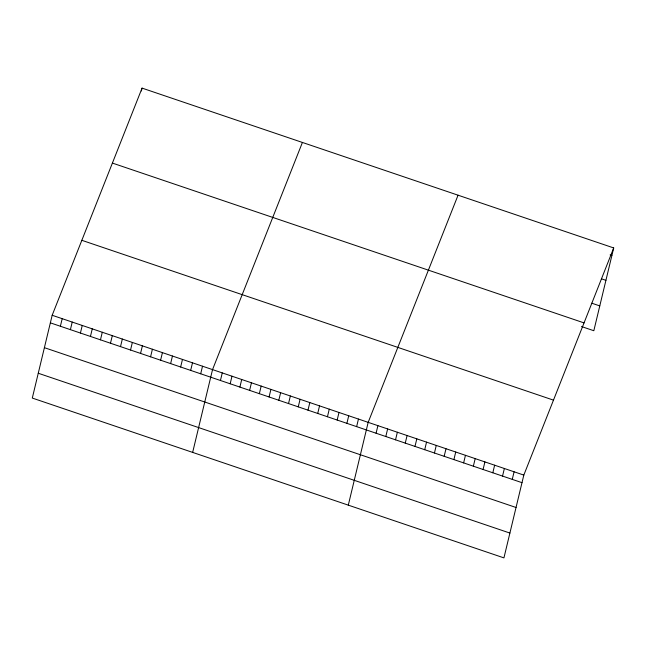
<?xml version="1.0" encoding="UTF-8"?>
<svg xmlns="http://www.w3.org/2000/svg" width="646" height="646" viewBox="0 0 646 646"><rect width="100%" height="100%" fill="white"/><g stroke="black" fill="none" stroke-linecap="round" stroke-linejoin="round"><path stroke-width="0.97" d="M52.173 315.272L32.3 398.065L503.937 557.886L523.817 475.093L613.7 247.935L142.063 88.114L52.173 315.272L523.817 475.093M60.377 326.246L62.202 318.672M70.406 329.646L72.223 322.071M80.427 333.037L82.244 325.463M141.377 90.957L142.063 88.114M90.448 336.437L92.265 328.862M100.469 339.828L102.286 332.254M110.49 343.228L112.307 335.654M120.511 346.627L122.336 339.045M130.54 350.019L132.357 342.445M140.562 353.419L142.378 345.844M150.583 356.81L152.399 349.236M160.604 360.21L162.421 352.635M170.625 363.609L172.442 356.027M180.646 367.001L182.471 359.426M190.667 370.4L192.492 362.818M200.696 373.792L202.513 366.217M192.653 452.41L212.534 369.617L302.417 142.451M220.439 380.486L222.264 372.912M230.17 383.781L231.987 376.206M239.9 387.075L241.717 379.501M249.622 390.378L251.447 382.795M259.353 393.672L261.17 386.098M269.083 396.967L270.9 389.393M278.806 400.262L280.63 392.687M288.536 403.564L290.353 395.982M298.266 406.859L300.083 399.285M307.989 410.153L309.814 402.579M317.719 413.448L319.536 405.874M327.449 416.743L329.266 409.168M337.172 420.045L338.988 412.463M346.902 423.34L348.719 415.766M356.632 426.635L358.449 419.06M348.299 505.148L368.172 422.355L458.062 195.189M376.085 433.224L377.902 425.649M385.807 436.526L387.632 428.944M395.538 439.821L397.355 432.247M405.268 443.116L407.085 435.541M414.99 446.41L416.815 438.836M424.721 449.705L426.538 442.13M434.451 453.007L436.268 445.425M444.173 456.302L445.998 448.728M453.904 459.597L455.721 452.022M463.634 462.891L465.451 455.317M473.357 466.186L475.181 458.612M483.087 469.489L484.904 461.914M492.817 472.783L494.634 465.209M502.54 476.078L504.365 468.503M512.27 479.372L514.087 471.798M613.7 247.935L593.827 330.728L581.44 326.529M610.115 254.912L611.883 255.509M601.499 278.83L605.924 280.332M591.825 303.208L599.779 305.905M112.396 163.075L584.041 322.895M81.84 240.312L553.477 400.132M50.356 322.855L522 482.675M44.396 347.669L516.041 507.49M38.259 373.243L509.896 533.063"/></g></svg>
